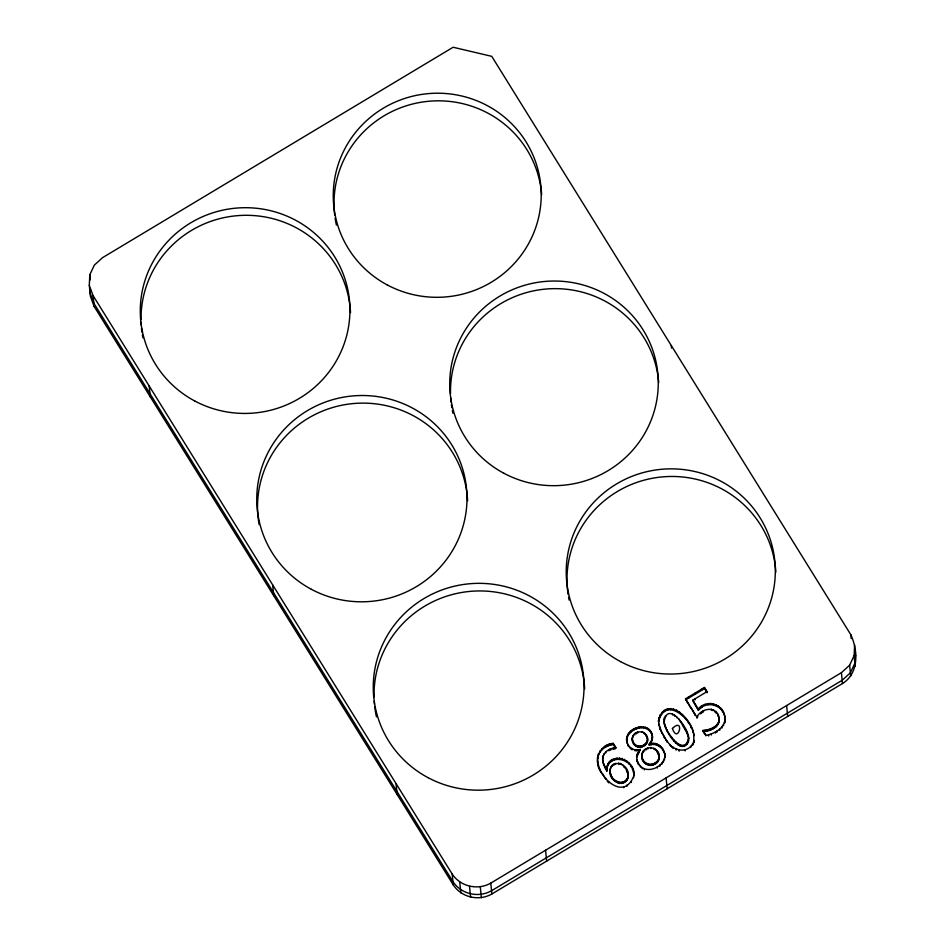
<?xml version="1.0" encoding="UTF-8"?>
<svg xmlns="http://www.w3.org/2000/svg" width="945" height="945" viewBox="0 0 945 945"><rect width="100%" height="100%" fill="white"/><g stroke="black" fill="none" stroke-linecap="round" stroke-linejoin="round"><path stroke-width="1.42" d="M610.104 769.502L610.186 772.325C608.993 757.618 629.736 763.17 628.212 775.55L627.728 772.667M636.646 756.154L636.765 757.24L640.367 749.432L637.816 752.645L636.646 756.154L637.024 760.949L638.726 764.8L636.918 759.863L637.024 760.949M652.345 738.104L652.416 736.486L652.085 740.809L652.345 738.104L652.452 739.191M89.291 285.331L89.799 274.771L94.311 265.155L102.509 257.69L453.127 47.25L491.743 56.346L850.831 634.745C858.072 650.514 859.099 673.242 842.491 683.542L491.872 893.994C478.855 901.435 461.503 897.49 453.257 884.886L94.169 306.487L90.377 296.198L89.291 285.331L93.082 295.62L452.171 874.019C460.416 886.623 477.78 890.568 490.786 883.114L841.404 672.675L849.614 665.221L854.115 655.594L854.623 645.033M90.248 288.981L90.058 292.938L93.85 303.227L452.938 881.626C461.172 894.23 478.536 898.175 491.542 890.733L842.172 680.282L850.37 672.828L854.871 663.201L855.379 652.641M633.575 777.806C638.442 758.575 605.804 748.96 606.832 771.155L603.701 764.741L602.875 760.796L603.701 764.741M606.832 771.155C606.891 752.173 634.768 758.114 633.788 775.207L633.682 774.12M659.043 759.142L659.102 756.555C659.953 768.687 640.167 767.576 641.797 755.327C642.73 743.892 660.649 746.148 659.208 757.642M632.288 738.482C633.233 728.536 648.908 730.213 647.585 740.443C646.534 750.283 630.976 748.7 632.288 738.482L632.394 739.569L632.441 737.183M658.476 720.728C665.067 693.299 693.429 719.027 693.89 735.801C692.673 719.287 664.902 694.882 658.582 721.815L658.476 720.728L659.988 729.127L667.253 742.085L661.689 732.21L658.807 724.213L658.925 725.299M647.419 741.719L647.479 739.356L647.585 740.443M693.701 741.329L692.661 745.156L693.807 742.416L693.784 734.714M693.807 742.416L694.079 740.337M718.932 721.224L719.18 719.44C719.629 727.626 709.884 731.194 703.056 731.524L702.95 730.438C709.163 730.036 716.617 727.591 718.932 721.224L719.039 722.311M724.567 721.945L724.992 719.192L724.673 723.031L724.567 721.945C721.945 729.729 713.605 733.781 706.069 735.458L702.95 730.438M602.993 761.883C600.689 753.874 608.734 747.755 616.022 747.897L613.199 743.349C598.457 744.376 592.669 762.721 602.095 773.672M638.619 763.714C645.069 775.195 663.532 767.86 664.89 756.39L665.008 757.477C665.882 749.208 657.543 740.537 649.18 744.152L649.286 745.239C656.314 742.191 663.851 748.003 664.89 755.079L664.784 753.992M597.677 762.166C596.023 752.775 604.682 745.463 613.305 744.436L615.691 748.275L615.573 747.188M626.618 738.683L626.795 741.955C623.688 726.469 652.31 719.724 652.534 737.572M626.736 739.77C628.071 727.662 648.979 722.122 652.31 735.954L652.204 734.867M610.517 774.132L610.399 773.045C611.332 782.224 625.791 786.606 628.118 776.117C627.055 789.181 608.521 782.212 610.068 771.238M610.222 770.588L610.505 767.907M664.122 722.393C666.816 698.827 689.33 728.595 688.704 738.707C684.145 760.359 663.78 730.851 664.004 721.307L664.666 724.957M664.559 723.87C665.906 732.576 684.924 758.221 688.598 737.62M633.457 776.719C623.523 800.923 598.917 777.959 597.571 761.079M642.092 757.973L641.974 756.886C643.108 766.123 656.551 766.738 658.937 758.055M632.548 740.915L632.441 739.829C633.481 748.05 645.104 747.991 647.313 740.632M649.18 744.152L651.979 739.722M697.02 718.259L696.914 717.172C701.332 707.403 718.141 705.596 719.11 718.684M667.146 740.998C672.108 750.247 686.389 754.334 692.555 744.069M698.39 710.286L698.284 709.199C706.104 698.627 724.307 703.99 724.886 717.491C723.362 704.533 705.95 700.162 698.39 710.286L692.709 700.221L706.99 691.645L704.415 687.487L685.527 698.827L690.677 708.029M649.286 745.239L650.396 742.746M685.633 699.914L704.521 688.574L704.415 687.487M626.677 740.868C627.445 747.211 634.284 751.759 640.367 749.432M641.714 731.595L644.1 732.8L644.207 733.887M714.751 711.703L716.204 713.073L716.097 711.987M607.245 781.054L608.745 782.838L608.639 781.751M658.913 754.984L659.019 756.071L656.397 750.176M681.877 724.024L687.098 733.237L688.704 738.707M704.521 688.574L706.695 692.083L706.588 690.996M692.709 700.221L698.284 709.199M685.527 698.827L696.914 717.172M603.595 763.654L606.725 770.069M627.834 773.754L625.838 768.698M854.752 653.326L855.709 655.901M854.115 655.594L855.201 666.461M850.831 634.745L851.209 638.548M849.614 665.221L850.689 676.088M841.404 672.675L842.491 683.542M786.63 705.561L787.705 716.428M723.941 713.569L724.047 714.656M722.464 710.711L722.571 711.798M723.516 724.567L723.622 725.654M720.562 708.112L720.681 709.199M721.885 726.965L722.004 728.052M718.424 706.08L718.531 707.167M718.413 715.708L718.519 716.794L717.397 713.758M719.677 729.15L719.783 730.237M718.259 722.913L718.365 724M716.05 704.592L716.156 705.679M717.196 724.484L717.302 725.571M716.889 731.111L716.995 732.198M713.428 703.659L713.546 704.746M715.719 725.925L715.826 727.012M715.412 731.962L715.53 733.048M713.038 709.648L713.144 710.734M713.829 727.237L713.936 728.323M710.675 703.304L710.782 704.391M711.266 709.057L711.384 710.144M712.601 727.922L712.707 729.008M711.337 728.524L711.443 729.611M706.99 691.645L707.096 692.732M711.207 733.981L711.313 735.068M707.876 703.553L707.982 704.639M710.038 729.044L710.144 730.131M671.281 345.551L671.541 348.091M705.702 689.566L705.809 690.653M704.816 688.137L704.923 689.224M708.715 729.493L708.821 730.579M708.573 734.891L708.679 735.978M705.041 704.391L705.147 705.478M707.332 729.847L707.439 730.934M705.915 730.119L706.033 731.206M701.462 689.259L701.568 690.346M703.411 710.782L703.517 711.868M705.584 734.667L705.691 735.753M702.159 705.832L702.265 706.919M704.462 730.32L704.568 731.406M702.418 711.42L702.525 712.506M704.509 732.942L704.616 734.029L703.434 731.217M701.615 706.175L701.722 707.262M701.084 706.529L701.19 707.616M701.485 712.093L701.592 713.18M700.576 706.919L700.682 708.006M700.08 707.332L700.186 708.419M700.588 712.825L700.706 713.912M699.607 707.758L699.713 708.845M699.146 708.218L699.253 709.305M698.709 708.691L698.816 709.778M697.41 707.793L697.516 708.88M697.54 716.216L697.646 717.302M694.965 693.157L695.071 694.244M694.941 698.887L695.047 699.973M695.496 704.71L695.603 705.797M695.142 714.302L695.248 715.389L691.22 707.994M693.571 701.627L693.689 702.714M692.72 730.898L692.827 731.985M688.48 697.056L688.586 698.142M690.925 726.729L691.031 727.815M687.31 701.686L687.417 702.773M688.385 722.216L688.503 723.303M690.677 746.432L690.783 747.519M688.054 735.056L688.161 736.143M688.621 739.829L688.74 740.915M688.137 741.719L688.243 742.805M686.991 732.151L687.098 733.237M685.468 717.94L685.574 719.027M687.133 743.278L687.251 744.365M685.409 728.878L685.515 729.965M685.621 744.506L685.727 745.593M682.514 714.455L682.621 715.542M683.318 725.264L683.424 726.351M685.066 749.798L685.172 750.885M683.826 745.262L683.932 746.349M680.991 721.767L681.109 722.854L678.758 718.897M679.538 711.774L679.644 712.861M681.971 745.416L682.077 746.503M676.537 709.896L676.644 710.983M680.046 744.979L680.152 746.066M676.608 716.629L676.714 717.716M679.065 750.117L679.172 751.204M678.061 743.939L678.167 745.026M674.541 714.987L674.647 716.074M673.525 708.821L673.631 709.908M675.994 742.297L676.1 743.384M672.556 713.947L672.663 715.034M676.053 749.042L676.159 750.129M673.844 740.041L673.95 741.128M670.513 708.573L670.619 709.66M673.053 747.164L673.159 748.251L670.194 745.57L670.088 744.483M671.611 737.159L671.718 738.246M667.513 709.14L667.619 710.227M669.296 733.674L669.414 734.761M667.194 730.048L667.312 731.135M665.457 715.66L665.563 716.747M664.524 710.522L664.63 711.609M665.623 726.788L665.729 727.874M664.453 717.208L664.087 720.184L663.981 719.098M661.902 712.506L662.02 713.593M664.229 736.722L664.335 737.809M664.111 751.558L664.217 752.645M664.429 758.764L664.548 759.851M660.023 714.869L660.13 715.956M661.689 732.21L661.795 733.296M666.095 777.9L667.182 788.768M662.858 749.101L662.965 750.188M663.425 761.044L663.532 762.131M658.889 717.609L658.996 718.696M659.882 728.04L659.988 729.127M661.583 747.318L661.689 748.405M660.165 745.877L660.283 746.963M661.89 763.17L661.996 764.257M658.618 744.755L658.724 745.841M659.834 765.119L659.941 766.206M658.381 753.366L658.488 754.453M656.94 743.951L657.047 745.038M658.417 759.473L658.523 760.56M657.496 751.688L657.602 752.775M657.566 760.772L657.673 761.859M655.133 743.491L655.239 744.577M657.247 766.915L657.354 768.001M655.18 748.983L655.287 750.07M656.373 761.965L656.48 763.052M653.243 743.372L653.349 744.459M653.845 748.121L653.952 749.208M654.838 763.04L654.956 764.127M651.684 733.285L651.79 734.371M650.857 731.725L650.975 732.812M651.329 741.27L651.436 742.357M651.259 743.597L651.365 744.684M653.196 763.867L653.302 764.954M649.392 729.764L649.499 730.851M650.869 747.389L650.975 748.475M651.589 764.351L651.707 765.438M647.679 728.264L647.786 729.351M647.337 738.021L647.443 739.108L646.888 736.639M650.03 764.493L650.136 765.58M645.73 727.213L645.848 728.3M647.691 748.027L647.797 749.113M646.12 735.198L646.238 736.285L645.151 733.852M646.841 741.837L646.947 742.924M648.494 764.292L648.601 765.379M646.061 742.959L646.167 744.058M646.037 748.853L646.144 749.94M643.545 726.622L643.663 727.709M644.986 744.01L645.104 745.097M647.041 763.749L647.148 764.836M644.514 749.928L644.62 751.015M645.707 762.875L645.813 763.962M643.616 744.967L643.722 746.054M641.206 726.492L641.312 727.579M643.332 751.11L643.439 752.196M644.49 761.682L644.596 762.769M642.139 745.723L642.246 746.81M644.266 768.805L644.372 769.891M642.482 752.409L642.588 753.496M643.38 760.158L643.486 761.245M642.505 758.492L642.612 759.579M641.974 753.826L641.915 756.413L641.797 755.327M638.785 726.847L638.891 727.933M640.71 746.172L640.816 747.259M642.151 767.612L642.257 768.698M639.34 746.337L639.458 747.424M637.591 732.056L637.698 733.143M638.914 751.003L639.021 752.09M640.273 765.922L640.379 767.009M636.292 727.685L636.398 728.772M638.536 749.857L638.643 750.944M638.04 746.196L638.147 747.282M636.079 732.836L636.198 733.922M637.816 752.645L637.922 753.732M636.8 745.759L636.918 746.845M636.776 749.999L636.883 751.086M637.06 754.358L637.166 755.445M634.721 733.781L634.827 734.867M637.591 761.776L637.698 762.863M635.666 745.026L635.772 746.113M633.717 729.008L633.823 730.095M633.658 734.82L633.008 737.041L632.902 735.954M634.615 743.999L634.733 745.085M635.075 749.869L635.194 750.956M633.658 742.675L633.776 743.762M632.902 741.223L633.008 742.309M631.355 730.65L631.461 731.737M631.945 748.771L632.051 749.857M629.464 732.446L629.571 733.533M633.315 771.427L633.422 772.514M630.598 747.838L630.705 748.924M632.359 768.616L632.465 769.702M629.394 746.656L629.5 747.743M628.035 734.395L628.141 735.482M630.811 765.722L630.917 766.808M628.354 745.227L628.46 746.314L627.256 743.053M627.078 736.509L627.185 737.596M631.307 781.361L631.414 782.448M628.886 763.017L628.992 764.103M626.795 760.89L626.913 761.977M627.752 777.64L627.858 778.727M626.972 770.754L627.078 771.841M627.007 779.011L627.114 780.097M624.55 759.319L624.657 760.406M626.913 785.118L627.019 786.205M624.491 766.773L624.61 767.86L623.098 765.226L620.156 763.312L620.274 764.399M625.897 780.227L626.003 781.314M622.141 758.303L622.259 759.39M624.409 781.314L624.515 782.401M623.7 786.653L623.806 787.74M622.79 782.082L622.897 783.169M619.625 757.866L619.743 758.953M621.172 782.472L621.278 783.559M618.621 762.934L618.727 764.021M619.554 782.472L619.66 783.559M617.061 758.008L617.168 759.095M614.959 747.956L615.065 749.042M614.604 745.629L614.711 746.715M617.924 782.082L618.03 783.169M613.636 744.058L613.742 745.144M615.431 763.371L615.538 764.458M613.896 748.074L614.002 749.161M613.199 743.349L613.305 744.436M614.451 758.752L614.557 759.839M616.341 781.326L616.447 782.413M612.844 748.263L612.951 749.35M612.112 743.538L612.218 744.625M613.778 764.186L613.884 765.273M614.852 780.204L614.959 781.291M611.049 743.774L611.155 744.861M610.777 748.853L610.895 749.94M611.769 760.075L611.887 761.162M612.336 765.237L612.443 766.324M609.986 744.058L610.104 745.144M613.459 778.739L613.565 779.826M609.773 749.255L609.879 750.342M611.25 766.478L611.356 767.564M608.934 744.4L609.053 745.487M610.494 760.961L610.6 762.048M612.171 776.908L612.277 777.995M608.781 749.728L608.899 750.814M611.108 774.935L611.214 776.022M607.907 744.79L608.025 745.877M609.383 761.953L609.49 763.04M606.914 745.227L607.021 746.314M608.462 763.076L608.568 764.162M605.946 745.711L606.052 746.798M607.718 764.316L607.824 765.403M607.162 765.639L607.269 766.726M605.698 751.842L605.804 752.929M605.001 746.243L605.107 747.33M606.808 767.033L606.926 768.12M606.666 768.509L606.773 769.596M604.15 753.685L604.257 754.771M604.871 766.738L604.989 767.824M605.639 778.172L605.745 779.259L602.603 773.707M603.158 755.787L602.839 759.248L602.733 758.162M601.953 748.499L602.059 749.586M599.673 751.11L599.791 752.196M600.134 769.218L600.24 770.305M598.197 754.086L598.303 755.173M598.457 765.013L598.563 766.1M597.488 757.429L597.594 758.516M545.572 850.24L546.659 861.108M490.786 883.114L491.872 893.994M480.296 886.882L481.371 897.75M469.535 886.422L470.61 897.289M459.742 882.039L460.829 892.907M452.171 874.019L453.257 884.886M396.061 783.641L397.148 794.509M272.632 584.825L273.719 595.693M149.192 385.997L150.279 396.865M93.082 295.62L94.169 306.487M89.799 274.771L90.307 279.85M719.003 717.598L719.287 720.527M724.78 716.404L725.098 720.279M628.106 774.463L628.224 777.203M336.408 225.075A103.997 102.025 -5.7 0 1 335.109 218.141M334.731 215.342A103.997 102.025 -5.7 0 1 427.79 101.351A103.997 102.025 -5.7 0 1 541.65 194.587M452.903 413.237A104.281 102.296 -5.7 0 1 452.336 410.473M451.828 407.685A104.281 102.296 -5.7 0 1 451.403 404.873M451.06 402.062A104.281 102.296 -5.7 0 1 450.706 397.845M450.517 393.652A104.281 102.296 -5.7 0 1 549.553 288.792A104.281 102.296 -5.7 0 1 658.712 382.666M142.884 337.79A104.848 102.851 -5.7 0 1 142.376 334.979M141.951 332.167A104.848 102.851 -5.7 0 1 141.466 327.927M141.242 325.104A104.848 102.851 -5.7 0 1 141.1 322.28M141.029 319.481A104.848 102.851 -5.7 0 1 242.77 215.354A104.848 102.851 -5.7 0 1 350.548 312.653M376.464 716.889A105.403 103.395 -5.7 0 1 374.763 707.014M374.456 704.179A105.403 103.395 -5.7 0 1 374.232 701.332M374.043 697.091A105.403 103.395 -5.7 0 1 475.595 591.027A105.403 103.395 -5.7 0 1 584.671 688.822M259.119 524.534A105.131 103.123 -5.7 0 1 350.878 403.81A105.131 103.123 -5.7 0 1 467.61 500.732M569.114 600.016A104.564 102.568 -5.7 0 1 568.571 597.228M568.11 594.417A104.564 102.568 -5.7 0 1 660.567 477.071A104.564 102.568 -5.7 0 1 775.869 572.138M672.415 728.453C678.156 745.168 685.231 716.18 672.415 728.453M387.273 284.941A103.997 102.025 -5.7 0 0 541.178 192.567A103.997 102.025 -5.7 0 0 383.209 108.262A103.997 102.025 -5.7 0 0 387.273 284.941M620.558 661.618A104.564 102.568 -5.7 0 0 775.29 568.748A104.564 102.568 -5.7 0 0 616.471 483.982A104.564 102.568 -5.7 0 0 620.558 661.618M503.909 473.28A104.281 102.296 -5.7 0 0 658.24 380.658A104.281 102.296 -5.7 0 0 499.846 296.116A104.281 102.296 -5.7 0 0 503.909 473.28M194.741 400.975A104.848 102.851 -5.7 0 0 349.898 307.857A104.848 102.851 -5.7 0 0 190.654 222.866A104.848 102.851 -5.7 0 0 194.741 400.975M428.026 777.652A105.403 103.395 -5.7 0 0 584.01 684.038A105.403 103.395 -5.7 0 0 423.915 598.587A105.403 103.395 -5.7 0 0 428.026 777.652M311.389 589.314A105.131 103.123 -5.7 0 0 466.96 495.948A105.131 103.123 -5.7 0 0 307.279 410.721A105.131 103.123 -5.7 0 0 311.389 589.314"/></g></svg>
